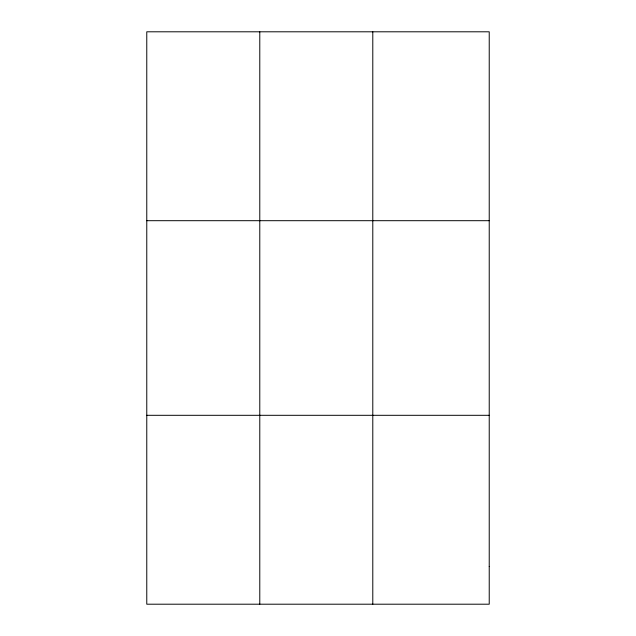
<?xml version="1.0" encoding="UTF-8"?>
<svg xmlns="http://www.w3.org/2000/svg" width="636" height="636" viewBox="0 0 636 636"><rect width="100%" height="100%" fill="white"/><g stroke="black" fill="none" stroke-linecap="round" stroke-linejoin="round"><path stroke-width="0.95" d="M259.782 604.2L259.782 31.8M372.791 604.2L372.791 31.8M146.773 220.692L489.227 220.692M146.773 415.308L489.227 415.308M489.227 566.422L489.227 604.2L146.773 604.2L146.773 31.8L489.227 31.8L489.227 566.422"/></g></svg>
